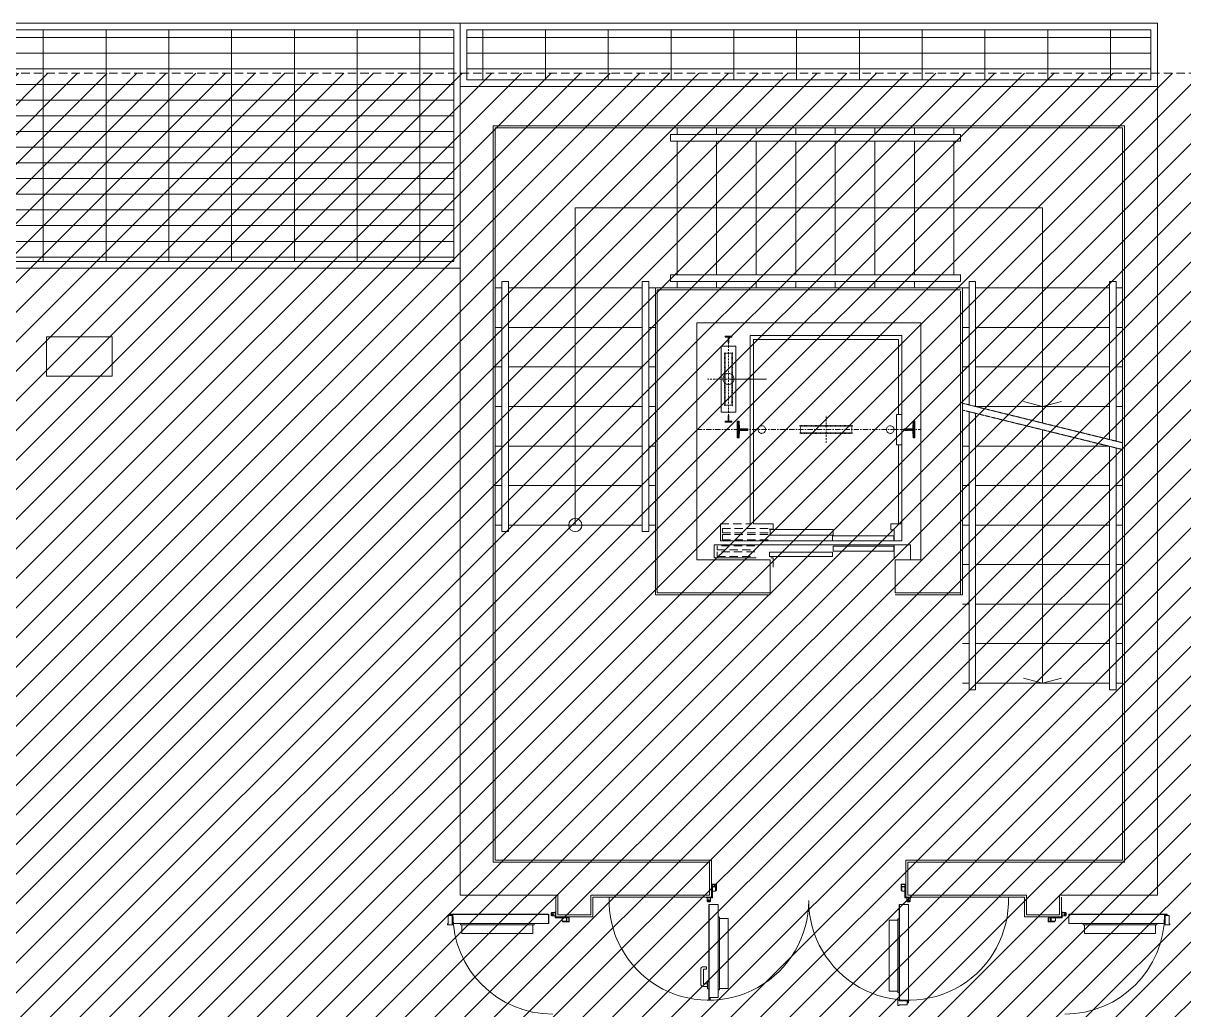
# Model space of a CAD drawing. Header units: millimetres. Extents: x 8265 to 78888, y 1905 to 34251.
# Drawn here: x 42395 to 43275, y 30363 to 31112 of the extents above; entities that cross this region are included whole.
import ezdxf

# ---------------------------------------------------------------- set-up
doc = ezdxf.new("R2010")
doc.units = ezdxf.units.MM
for name, pattern in [('CENTER', [7, 4, -1, 1, -1]), ('DASHDOT', [2.35, 1.25, -0.5, 0.1, -0.5]), ('DASHED3', [0.2, -0.1, 0.1]), ('HIDDEN', [9.525, 6.35, -3.175])]:
    doc.linetypes.add(name, pattern=pattern)
for name, color, linetype, lineweight in [('410_STRUTTURE_001-AM_0', 7, 'Continuous', 0), ('420_MURATURE_001-AM_0', 4, 'Continuous', 0), ('436_INTONACO_001-AM_0', 8, 'Continuous', 0), ('441_SERRAMENTI_001-AM_0', 1, 'Continuous', 0), ('443_GRIGLIE_AERAZIONE_001-AM_0', 6, 'Continuous', 0), ('448_RAMPE_SCALE_ASCENS_001-AM_0', 216, 'Continuous', 0), ('454_PROIEZIONI_001-AM_0', 61, 'HIDDEN', 0), ('490_CAMPITURE_001-AM_0', 9, 'Continuous', 0)]:
    doc.layers.add(name, color=color, linetype=linetype, lineweight=lineweight)
pattern_1 = [(0, (35456.603, 18313.833), (0, 11.90625), []), (90, (35456.603, 18313.833), (-47.625, 3e-15), [])]
pattern_2 = [(135, (53300.2911, 23892.00017), (0.35355339, 0.35355339), []), (45, (53300.2911, 23892.00017), (0.35355339, -0.35355339), [])]

msp = doc.modelspace()

# ---------------------------------------------------------------- hatches: boundary and pattern name
at = {"layer": '443_GRIGLIE_AERAZIONE_001-AM_0'}
h = msp.add_hatch(dxfattribs=at)
h.set_pattern_fill('GRATE', color=253, scale=15, style=0)
h.set_pattern_definition(pattern_1)
h.paths.add_polyline_path([(41493.23, 31107), (41493.23, 30931), (42721.23, 30931), (42721.23, 31107)])
h = msp.add_hatch(dxfattribs=at)
h.set_pattern_fill('GRATE', color=253, scale=15, style=0)
h.set_pattern_definition(pattern_1)
h.paths.add_polyline_path([(42731.23, 31106.99), (42731.23, 31068.99), (43250.23, 31068.99), (43250.23, 31106.99)])
at = {"layer": '448_RAMPE_SCALE_ASCENS_001-AM_0', "linetype": 'Continuous'}
h = msp.add_hatch(dxfattribs=at)
h.set_pattern_fill('ANSI37', color=256, scale=0.15748, angle=180, style=0)
h.set_pattern_definition(pattern_2)
edge = h.paths.add_edge_path()
edge.add_line((42936.41, 30803.49), (42936.41, 30809.84))
edge.add_line((42936.41, 30809.84), (42937.71, 30809.84))
edge.add_line((42937.71, 30809.84), (42938, 30804.12))
edge.add_line((42938.01, 30804.12), (42944.51, 30804.12))
edge.add_line((42944.51, 30804.12), (42944.51, 30803.49))
edge.add_line((42944.51, 30803.49), (42936.41, 30803.49))
h = msp.add_hatch(dxfattribs=at)
h.set_pattern_fill('ANSI37', color=256, scale=0.15748, angle=180, style=0)
h.set_pattern_definition(pattern_2)
edge = h.paths.add_edge_path()
edge.add_line((43062.96, 30803.49), (43062.96, 30804.12))
edge.add_line((43062.96, 30804.12), (43069.46, 30804.12))
edge.add_line((43069.47, 30804.12), (43069.76, 30809.84))
edge.add_line((43069.76, 30809.84), (43071.06, 30809.84))
edge.add_line((43071.06, 30809.84), (43071.06, 30803.49))
edge.add_line((43071.06, 30803.49), (43064.13, 30803.49))
edge.add_line((43064.13, 30803.49), (43062.96, 30803.49))
h = msp.add_hatch(dxfattribs=at)
h.set_pattern_fill('ANSI37', color=256, scale=0.15748, angle=180, style=0)
h.set_pattern_definition(pattern_2)
edge = h.paths.add_edge_path()
edge.add_line((42937.71, 30797.14), (42936.41, 30797.14))
edge.add_line((42936.41, 30797.14), (42936.41, 30803.49))
edge.add_line((42936.41, 30803.49), (42944.51, 30803.49))
edge.add_line((42944.51, 30803.49), (42944.51, 30802.87))
edge.add_line((42944.51, 30802.87), (42938.01, 30802.87))
edge.add_line((42938, 30802.87), (42937.71, 30797.14))
h = msp.add_hatch(dxfattribs=at)
h.set_pattern_fill('ANSI37', color=256, scale=0.15748, angle=180, style=0)
h.set_pattern_definition(pattern_2)
edge = h.paths.add_edge_path()
edge.add_line((43064.13, 30803.49), (43071.06, 30803.49))
edge.add_line((43071.06, 30803.49), (43071.06, 30797.14))
edge.add_line((43071.06, 30797.14), (43069.76, 30797.14))
edge.add_line((43069.76, 30797.14), (43069.47, 30802.87))
edge.add_line((43069.47, 30802.87), (43062.96, 30802.87))
edge.add_line((43062.96, 30802.87), (43062.96, 30803.49))
edge.add_line((43062.96, 30803.49), (43064.13, 30803.49))
at = {"layer": '490_CAMPITURE_001-AM_0'}
h = msp.add_hatch(dxfattribs=at)
h.set_pattern_fill('ANSI31', color=256, scale=5, style=0)
h.set_pattern_definition([(45, (40217.233, 29483.987), (-11.22532, 11.22532), [])])
h.paths.add_polyline_path([(43997.23, 30893.99), (43907.23, 30893.99), (43907.23, 31073.99), (40307.23, 31073.99), (40307.23, 30893.99), (40217.23, 30893.99), (40217.23, 29663.99), (40307.23, 29663.99), (40307.23, 29483.99), (43907.23, 29483.99), (43907.23, 29663.99), (43997.23, 29663.99)])

# ---------------------------------------------------------------- linework, layer by layer
at = {"layer": '410_STRUTTURE_001-AM_0'}
msp.add_lwpolyline([(42462.23, 30873.99), (42412.23, 30873.99), (42412.23, 30843.99), (42462.23, 30843.99)], close=True, dxfattribs=at)
msp.add_lwpolyline([(42462.23, 30873.99), (42412.23, 30873.99), (42412.23, 30843.99), (42462.23, 30843.99)], close=True, dxfattribs=at)
at = {"layer": '420_MURATURE_001-AM_0'}
for p, q in [((42726.23, 31063.99), (43255.23, 31063.99)), ((42726.23, 30449.99), (42726.23, 31063.99)), ((43255.23, 30449.99), (43255.23, 31063.99)), ((42751.23, 31033.99), (43230.23, 31033.99)), ((42751.23, 30474.99), (42751.23, 31033.99)), ((43230.23, 30474.99), (43230.23, 31033.99)), ((42875.73, 30679.49), (42875.73, 30909.49)), ((42875.73, 30909.49), (43105.73, 30909.49)), ((43105.73, 30678.49), (43105.73, 30908.49)), ((42905.73, 30704.49), (42905.73, 30884.49)), ((43075.73, 30884.49), (42905.73, 30884.49)), ((43075.73, 30704.49), (43075.73, 30884.49)), ((42905.73, 30704.49), (42961.23, 30704.49)), ((42961.23, 30679.49), (42961.23, 30704.49)), ((43056.23, 30679.49), (43056.23, 30704.49)), ((43056.23, 30704.49), (43075.73, 30704.49)), ((42875.73, 30679.49), (42961.23, 30679.49)), ((43056.23, 30679.49), (43105.73, 30679.49)), ((42915.33, 30474.99), (42751.23, 30474.99)), ((43065.83, 30474.99), (43230.23, 30474.99)), ((42800.33, 30449.99), (42726.23, 30449.99)), ((42800.33, 30449.99), (42800.33, 30434.99)), ((42825.33, 30449.99), (42825.33, 30434.99)), ((42915.33, 30449.99), (42825.33, 30449.99)), ((43065.83, 30449.99), (43155.83, 30449.99)), ((43155.83, 30449.99), (43155.83, 30434.99)), ((43180.83, 30449.99), (43180.83, 30434.99)), ((43180.83, 30449.99), (43255.23, 30449.99))]:
    msp.add_line(p, q, dxfattribs=at)
at = {"layer": '420_MURATURE_001-AM_0', "extrusion": (0, 0, -1)}
for p, q in [((42915.33, 30449.99), (42915.33, 30474.99)), ((43065.83, 30449.99), (43065.83, 30474.99)), ((42825.33, 30434.99), (42800.33, 30434.99)), ((43155.83, 30434.99), (43180.83, 30434.99))]:
    msp.add_line(p, q, dxfattribs=at)
at = {"layer": '436_INTONACO_001-AM_0'}
for p, q in [((42752.73, 31032.49), (43228.73, 31032.49)), ((42752.73, 31032.49), (42752.73, 30476.49)), ((43228.73, 31032.49), (43228.73, 30476.49)), ((42916.83, 30476.49), (42752.73, 30476.49)), ((43228.73, 30476.49), (43064.33, 30476.49)), ((43064.33, 30476.49), (43228.73, 30476.49)), ((42798.83, 30448.49), (42798.83, 30433.49)), ((42826.83, 30448.49), (42826.83, 30433.49)), ((42916.83, 30448.49), (42826.83, 30448.49)), ((43154.33, 30448.49), (43064.33, 30448.49)), ((43154.33, 30448.49), (43154.33, 30433.49)), ((43182.33, 30448.49), (43182.33, 30433.49))]:
    msp.add_line(p, q, dxfattribs=at)
at = {"layer": '436_INTONACO_001-AM_0', "extrusion": (0, 0, -1)}
for p, q in [((42916.83, 30448.49), (42916.83, 30476.49)), ((43064.33, 30448.49), (43064.33, 30476.49)), ((42826.83, 30433.49), (42798.83, 30433.49)), ((43154.33, 30433.49), (43182.33, 30433.49))]:
    msp.add_line(p, q, dxfattribs=at)
at = {"layer": '436_INTONACO_001-AM_0'}
msp.add_lwpolyline([(43056.23, 30677.99), (43107.23, 30677.99), (43107.23, 30910.99), (42874.23, 30910.99), (42874.23, 30677.99), (42961.23, 30677.99)], dxfattribs=at)
at = {"layer": '441_SERRAMENTI_001-AM_0', "extrusion": (0, 0, -1)}
for p, q in [((42917.33, 30457.41), (42917.33, 30458.29)), ((42917.63, 30457.41), (42917.33, 30457.41)), ((42920.33, 30458.49), (42917.53, 30458.49)), ((42917.63, 30457.41), (42917.63, 30458.09)), ((42920.13, 30458.19), (42917.73, 30458.19)), ((42920.23, 30453.46), (42920.23, 30458.09)), ((42920.53, 30453.46), (42920.53, 30458.29)), ((43060.63, 30453.46), (43060.63, 30458.29)), ((43060.83, 30458.49), (43063.63, 30458.49)), ((43060.93, 30453.46), (43060.93, 30458.09)), ((43061.03, 30458.19), (43063.43, 30458.19)), ((43063.53, 30457.41), (43063.53, 30458.09)), ((43063.53, 30457.41), (43063.83, 30457.41)), ((43063.83, 30457.41), (43063.83, 30458.29)), ((42913.08, 30448.29), (42913.08, 30448.09)), ((42913.28, 30448.49), (42914.58, 30448.49)), ((42913.38, 30448.09), (42913.38, 30448.29)), ((42917.23, 30448.19), (42913.48, 30448.19)), ((42913.48, 30448.19), (42914.58, 30448.19)), ((42914.58, 30448.19), (42914.58, 30448.49)), ((42917.33, 30448.29), (42917.33, 30456.51)), ((42920.03, 30456.71), (42917.53, 30456.71)), ((42917.63, 30448.09), (42917.63, 30456.31)), ((42919.83, 30456.41), (42917.73, 30456.41)), ((42917.93, 30453.09), (42919.63, 30453.09)), ((42919.93, 30453.46), (42919.93, 30456.31)), ((42920.53, 30453.46), (42919.93, 30453.46)), ((42919.93, 30453.39), (42919.93, 30453.46)), ((43060.63, 30453.46), (43061.23, 30453.46)), ((43061.13, 30456.71), (43063.63, 30456.71)), ((43061.23, 30453.46), (43061.23, 30456.31)), ((43061.23, 30453.39), (43061.23, 30453.46)), ((43061.33, 30456.41), (43063.43, 30456.41)), ((43063.23, 30453.09), (43061.53, 30453.09)), ((43063.53, 30448.09), (43063.53, 30456.31)), ((43063.83, 30448.29), (43063.83, 30456.51)), ((43063.93, 30448.19), (43067.68, 30448.19)), ((43066.58, 30448.19), (43066.58, 30448.49)), ((43067.88, 30448.49), (43066.58, 30448.49)), ((43067.68, 30448.19), (43066.58, 30448.19)), ((43067.78, 30448.09), (43067.78, 30448.29)), ((43068.08, 30448.29), (43068.08, 30448.09)), ((42917.43, 30447.89), (42913.28, 30447.89)), ((42913.58, 30445.39), (42913.58, 30447.89)), ((42914.08, 30444.89), (42913.58, 30445.39)), ((42914.03, 30445.99), (42915.63, 30445.99)), ((42915.58, 30444.89), (42914.08, 30444.89)), ((42914.83, 30445.19), (42914.83, 30446.79)), ((42914.83, 30442.79), (42914.83, 30370.44)), ((42914.98, 30442.79), (42914.98, 30370.44)), ((42921.73, 30442.99), (42915.03, 30442.99)), ((42921.73, 30442.84), (42915.03, 30442.84)), ((42916.08, 30445.39), (42915.58, 30444.89)), ((42916.08, 30445.39), (42916.08, 30447.89)), ((42921.78, 30442.79), (42921.78, 30372.49)), ((42921.93, 30442.79), (42921.93, 30372.49)), ((43059.23, 30442.79), (43059.23, 30369.74)), ((43059.38, 30369.94), (43059.38, 30442.79)), ((43059.43, 30442.99), (43066.13, 30442.99)), ((43059.43, 30442.84), (43066.13, 30442.84)), ((43063.73, 30447.89), (43067.88, 30447.89)), ((43065.08, 30445.39), (43065.08, 30447.89)), ((43065.08, 30445.39), (43065.58, 30444.89)), ((43067.13, 30445.99), (43065.53, 30445.99)), ((43065.58, 30444.89), (43067.08, 30444.89)), ((43066.18, 30368.44), (43066.18, 30442.79)), ((43066.33, 30445.19), (43066.33, 30446.79)), ((43066.33, 30368.44), (43066.33, 30442.79)), ((43067.08, 30444.89), (43067.58, 30445.39)), ((43067.58, 30445.39), (43067.58, 30447.89)), ((42717.08, 30428.33), (42717.08, 30434.49)), ((42717.08, 30434.49), (42720.08, 30434.49)), ((42718.58, 30434.49), (42718.58, 30435.29)), ((42718.73, 30434.69), (42718.73, 30435.29)), ((42718.78, 30435.49), (42793.13, 30435.49)), ((42718.78, 30435.34), (42793.13, 30435.34)), ((42718.78, 30434.64), (42720.03, 30434.64)), ((42720.08, 30428.33), (42720.08, 30434.49)), ((42720.23, 30428.59), (42720.23, 30434.44)), ((42793.18, 30428.59), (42793.18, 30435.29)), ((42793.33, 30428.59), (42793.33, 30435.29)), ((42795.23, 30436.24), (42795.73, 30436.74)), ((42795.23, 30434.74), (42795.23, 30436.24)), ((42795.73, 30434.24), (42795.23, 30434.74)), ((42795.53, 30435.49), (42797.13, 30435.49)), ((42795.73, 30436.74), (42798.23, 30436.74)), ((42795.73, 30434.24), (42798.23, 30434.24)), ((42796.33, 30436.29), (42796.33, 30434.69)), ((42798.23, 30432.89), (42798.23, 30437.04)), ((42798.63, 30437.24), (42798.43, 30437.24)), ((42798.43, 30436.94), (42798.63, 30436.94)), ((42798.43, 30432.69), (42806.66, 30432.69)), ((42798.53, 30433.09), (42798.53, 30436.84)), ((42798.53, 30436.84), (42798.53, 30435.74)), ((42798.53, 30435.74), (42798.83, 30435.74)), ((42798.63, 30432.99), (42806.86, 30432.99)), ((42798.83, 30437.04), (42798.83, 30435.74)), ((42803.43, 30432.39), (42803.43, 30430.69)), ((42803.73, 30430.39), (42803.81, 30430.39)), ((42803.81, 30429.79), (42803.81, 30430.39)), ((42803.81, 30430.39), (42806.66, 30430.39)), ((42806.76, 30430.49), (42806.76, 30432.59)), ((42807.06, 30430.29), (42807.06, 30432.79)), ((42807.76, 30432.69), (42807.76, 30432.99)), ((42807.76, 30432.99), (42808.63, 30432.99)), ((42807.76, 30432.69), (42808.43, 30432.69)), ((42808.53, 30430.19), (42808.53, 30432.59)), ((42808.83, 30429.99), (42808.83, 30432.79)), ((42922.73, 30433.27), (42921.93, 30433.27)), ((42922.93, 30433.07), (42922.93, 30378.31)), ((42929.23, 30432.27), (42922.93, 30432.27)), ((42929.43, 30432.07), (42929.43, 30379.31)), ((43051.73, 30430.82), (43051.73, 30377.31)), ((43051.93, 30431.02), (43058.23, 30431.02)), ((43058.23, 30431.82), (43058.23, 30376.31)), ((43058.43, 30432.02), (43059.23, 30432.02)), ((43172.33, 30429.99), (43172.33, 30432.79)), ((43173.41, 30432.99), (43172.53, 30432.99)), ((43172.63, 30430.19), (43172.63, 30432.59)), ((43173.41, 30432.69), (43172.73, 30432.69)), ((43173.41, 30432.69), (43173.41, 30432.99)), ((43174.11, 30430.29), (43174.11, 30432.79)), ((43182.53, 30432.99), (43174.31, 30432.99)), ((43174.41, 30430.49), (43174.41, 30432.59)), ((43182.73, 30432.69), (43174.51, 30432.69)), ((43177.36, 30430.39), (43174.51, 30430.39)), ((43177.36, 30429.79), (43177.36, 30430.39)), ((43177.43, 30430.39), (43177.36, 30430.39)), ((43177.73, 30432.39), (43177.73, 30430.69)), ((43182.33, 30437.04), (43182.33, 30435.74)), ((43182.63, 30435.74), (43182.33, 30435.74)), ((43182.53, 30437.24), (43182.73, 30437.24)), ((43182.73, 30436.94), (43182.53, 30436.94)), ((43182.63, 30433.09), (43182.63, 30436.84)), ((43182.63, 30436.84), (43182.63, 30435.74)), ((43182.93, 30432.89), (43182.93, 30437.04)), ((43185.43, 30436.74), (43182.93, 30436.74)), ((43185.43, 30434.24), (43182.93, 30434.24)), ((43185.63, 30435.49), (43184.03, 30435.49)), ((43184.83, 30436.29), (43184.83, 30434.69)), ((43185.93, 30436.24), (43185.43, 30436.74)), ((43185.43, 30434.24), (43185.93, 30434.74)), ((43185.93, 30434.74), (43185.93, 30436.24)), ((43187.83, 30428.59), (43187.83, 30435.29)), ((43187.98, 30428.59), (43187.98, 30435.29)), ((43262.38, 30435.49), (43188.03, 30435.49)), ((43262.38, 30435.34), (43188.03, 30435.34)), ((43260.93, 30428.59), (43260.93, 30434.44)), ((43261.08, 30428.33), (43261.08, 30434.49)), ((43264.08, 30434.49), (43261.08, 30434.49)), ((43262.38, 30434.64), (43261.13, 30434.64)), ((43262.43, 30434.69), (43262.43, 30435.29)), ((43262.58, 30434.49), (43262.58, 30435.29)), ((43264.08, 30428.33), (43264.08, 30434.49)), ((42716.58, 30427.39), (42716.58, 30428.33)), ((42716.58, 30428.33), (42717.08, 30428.33)), ((42716.58, 30427.39), (42720.58, 30427.39)), ((42793.13, 30428.39), (42720.08, 30428.39)), ((42720.08, 30428.33), (42720.58, 30428.33)), ((42720.28, 30428.54), (42793.13, 30428.54)), ((42720.58, 30427.39), (42720.58, 30428.33)), ((42726.46, 30427.59), (42726.46, 30428.39)), ((42782.17, 30427.39), (42726.66, 30427.39)), ((42727.46, 30421.09), (42727.46, 30427.39)), ((42781.37, 30421.09), (42781.37, 30427.39)), ((42782.37, 30427.59), (42782.37, 30428.39)), ((42803.81, 30430.09), (42808.43, 30430.09)), ((42803.81, 30429.79), (42808.63, 30429.79)), ((43177.36, 30429.79), (43172.53, 30429.79)), ((43177.36, 30430.09), (43172.73, 30430.09)), ((43260.88, 30428.54), (43188.03, 30428.54)), ((43188.03, 30428.39), (43261.08, 30428.39)), ((43198.8, 30427.59), (43198.8, 30428.39)), ((43199, 30427.39), (43254.51, 30427.39)), ((43199.8, 30421.09), (43199.8, 30427.39)), ((43253.71, 30421.09), (43253.71, 30427.39)), ((43254.71, 30427.59), (43254.71, 30428.39)), ((43260.58, 30427.39), (43260.58, 30428.33)), ((43261.08, 30428.33), (43260.58, 30428.33)), ((43264.58, 30427.39), (43260.58, 30427.39)), ((43264.58, 30428.33), (43264.08, 30428.33)), ((43264.58, 30427.39), (43264.58, 30428.33)), ((42781.17, 30420.89), (42727.66, 30420.89)), ((43200, 30420.89), (43253.51, 30420.89)), ((42910.69, 30395.72), (42913.05, 30395.72)), ((42913.05, 30395.72), (42913.05, 30393.72)), ((42908.69, 30382.72), (42908.69, 30393.72)), ((42910.69, 30393.72), (42910.69, 30382.72)), ((42913.05, 30393.72), (42910.69, 30393.72)), ((42913.86, 30382.72), (42910.69, 30382.72)), ((42913.86, 30380.72), (42910.69, 30380.72)), ((42913.86, 30378.89), (42913.86, 30384.41)), ((42913.86, 30384.41), (42914.83, 30384.41)), ((42914.83, 30378.89), (42913.86, 30378.89)), ((42922.73, 30378.11), (42921.93, 30378.11)), ((42929.23, 30379.11), (42922.93, 30379.11)), ((42915.58, 30370.39), (42915.03, 30370.39)), ((42915.58, 30370.24), (42915.03, 30370.24)), ((42915.63, 30372.24), (42915.63, 30370.44)), ((42915.78, 30372.24), (42915.78, 30370.44)), ((42921.73, 30372.44), (42915.83, 30372.44)), ((42921.73, 30372.29), (42915.83, 30372.29)), ((43051.93, 30377.11), (43058.23, 30377.11)), ((43058.23, 30366.24), (43058.23, 30370.24)), ((43058.23, 30370.24), (43059.18, 30370.24)), ((43058.43, 30376.11), (43059.23, 30376.11)), ((43059.18, 30369.74), (43059.18, 30370.24)), ((43059.18, 30369.74), (43065.33, 30369.74)), ((43059.43, 30369.89), (43065.28, 30369.89)), ((43065.33, 30366.74), (43065.33, 30369.74)), ((43065.48, 30368.44), (43065.48, 30369.69)), ((43058.23, 30366.24), (43059.18, 30366.24)), ((43059.18, 30366.74), (43065.33, 30366.74)), ((43059.18, 30366.24), (43059.18, 30366.74)), ((43065.33, 30368.24), (43066.13, 30368.24)), ((43065.53, 30368.39), (43066.13, 30368.39))]:
    msp.add_line(p, q, dxfattribs=at)
for centre in [(-42914.83, 30445.99, -3.1), (-43066.33, 30445.99, -3.1), (-42796.33, 30435.49, -3.1), (-43184.83, 30435.49, -3.1)]:
    msp.add_circle(centre, 0.6, dxfattribs=at)
for centre, radius, start, end in [((-42917.08, 30458.52, -3.1), 0.37, 227.46993, 312.53007), ((-42917.08, 30457.19, -3.1), 0.37, 47.46993, 132.53007), ((-42917.53, 30458.29, -3.1), 0.2, 0, 90), ((-42917.73, 30458.09, -3.1), 0.1, 0, 90), ((-42920.13, 30458.09, -3.1), 0.1, 90, 180), ((-42920.33, 30458.29, -3.1), 0.2, 90, 180), ((-43060.83, 30458.29, -3.1), 0.2, 0, 90), ((-43061.03, 30458.09, -3.1), 0.1, 0, 90), ((-43063.43, 30458.09, -3.1), 0.1, 90, 180), ((-43063.63, 30458.29, -3.1), 0.2, 90, 180), ((-43064.08, 30458.52, -3.1), 0.37, 227.46993, 312.53007), ((-43064.08, 30457.19, -3.1), 0.37, 47.46993, 132.53007), ((-42913.28, 30448.29, -3.1), 0.2, 0, 90), ((-42913.28, 30448.09, -3.1), 0.2, 270, 0), ((-42913.48, 30448.29, -3.1), 0.1, 270, 0), ((-42913.48, 30448.09, -3.1), 0.1, 0, 90), ((-42917.23, 30448.29, -3.1), 0.1, 180, 270), ((-42917.53, 30456.51, -3.1), 0.2, 0, 90), ((-42917.43, 30448.09, -3.1), 0.2, 180, 270), ((-42917.73, 30456.31, -3.1), 0.1, 0, 90), ((-42917.93, 30453.39, -3.1), 0.3, 270, 0), ((-42919.63, 30453.39, -3.1), 0.3, 180, 270), ((-42919.83, 30456.31, -3.1), 0.1, 90, 180), ((-42920.03, 30456.51, -3.1), 0.2, 90, 180), ((-43061.13, 30456.51, -3.1), 0.2, 0, 90), ((-43061.33, 30456.31, -3.1), 0.1, 0, 90), ((-43061.53, 30453.39, -3.1), 0.3, 270, 0), ((-43063.23, 30453.39, -3.1), 0.3, 180, 270), ((-43063.43, 30456.31, -3.1), 0.1, 90, 180), ((-43063.73, 30448.09, -3.1), 0.2, 270, 0), ((-43063.63, 30456.51, -3.1), 0.2, 90, 180), ((-43063.93, 30448.29, -3.1), 0.1, 270, 0), ((-43067.68, 30448.29, -3.1), 0.1, 180, 270), ((-43067.68, 30448.09, -3.1), 0.1, 90, 180), ((-43067.88, 30448.29, -3.1), 0.2, 90, 180), ((-43067.88, 30448.09, -3.1), 0.2, 180, 270), ((-42915.03, 30442.79, -3.1), 0.2, 0, 90), ((-42915.03, 30442.79, -3.1), 0.05, 0, 90), ((-42921.73, 30442.79, -3.1), 0.2, 90, 180), ((-42921.73, 30442.79, -3.1), 0.05, 90, 180), ((-43059.43, 30442.79, -3.1), 0.2, 0, 90), ((-43059.43, 30442.79, -3.1), 0.05, 0, 90), ((-43066.13, 30442.79, -3.1), 0.2, 90, 180), ((-43066.13, 30442.79, -3.1), 0.05, 90, 180), ((-42718.78, 30435.29, -3.1), 0.2, 0, 90), ((-42718.78, 30435.29, -3.1), 0.05, 0, 90), ((-42718.78, 30434.69, -3.1), 0.05, 270, 360), ((-42720.03, 30434.44, -3.1), 0.2, 90, 180), ((-42793.13, 30435.29, -3.1), 0.2, 90, 180), ((-42793.13, 30435.29, -3.1), 0.05, 90, 180), ((-42798.43, 30437.04, -3.1), 0.2, 0, 90), ((-42798.43, 30432.89, -3.1), 0.2, 270, 0), ((-42798.43, 30436.84, -3.1), 0.1, 90, 180), ((-42798.63, 30436.84, -3.1), 0.1, 0, 90), ((-42798.63, 30433.09, -3.1), 0.1, 270, 0), ((-42798.63, 30437.04, -3.1), 0.2, 90, 180), ((-42803.73, 30432.39, -3.1), 0.3, 0, 90), ((-42803.73, 30430.69, -3.1), 0.3, 270, 0), ((-42806.66, 30432.59, -3.1), 0.1, 90, 180), ((-42806.66, 30430.49, -3.1), 0.1, 180, 270), ((-42806.86, 30432.79, -3.1), 0.2, 90, 180), ((-42807.53, 30433.24, -3.1), 0.37, 137.46993, 222.53007), ((-42808.43, 30432.59, -3.1), 0.1, 90, 180), ((-42808.87, 30433.24, -3.1), 0.37, 317.46993, 42.53007), ((-42808.63, 30432.79, -3.1), 0.2, 90, 180), ((-42922.73, 30433.07, -3.1), 0.2, 90, 180), ((-42929.23, 30432.07, -3.1), 0.2, 90, 180), ((-43051.93, 30430.82, -3.1), 0.2, 0, 90), ((-43058.43, 30431.82, -3.1), 0.2, 0, 90), ((-43172.53, 30432.79, -3.1), 0.2, 0, 90), ((-43172.3, 30433.24, -3.1), 0.37, 137.46993, 222.53007), ((-43172.73, 30432.59, -3.1), 0.1, 0, 90), ((-43173.63, 30433.24, -3.1), 0.37, 317.46993, 42.53007), ((-43174.31, 30432.79, -3.1), 0.2, 0, 90), ((-43174.51, 30432.59, -3.1), 0.1, 0, 90), ((-43174.51, 30430.49, -3.1), 0.1, 270, 0), ((-43177.43, 30432.39, -3.1), 0.3, 90, 180), ((-43177.43, 30430.69, -3.1), 0.3, 180, 270), ((-43182.53, 30437.04, -3.1), 0.2, 0, 90), ((-43182.53, 30436.84, -3.1), 0.1, 90, 180), ((-43182.53, 30433.09, -3.1), 0.1, 180, 270), ((-43182.73, 30436.84, -3.1), 0.1, 0, 90), ((-43182.73, 30437.04, -3.1), 0.2, 90, 180), ((-43182.73, 30432.89, -3.1), 0.2, 180, 270), ((-43188.03, 30435.29, -3.1), 0.2, 0, 90), ((-43188.03, 30435.29, -3.1), 0.05, 0, 90), ((-43261.13, 30434.44, -3.1), 0.2, 0, 90), ((-43262.38, 30435.29, -3.1), 0.2, 90, 180), ((-43262.38, 30435.29, -3.1), 0.05, 90, 180), ((-43262.38, 30434.69, -3.1), 0.05, 180, 270), ((-42720.28, 30428.59, -3.1), 0.05, 270, 0), ((-42726.66, 30427.59, -3.1), 0.2, 270, 0), ((-42782.17, 30427.59, -3.1), 0.2, 180, 270), ((-42793.13, 30428.59, -3.1), 0.2, 180, 270), ((-42793.13, 30428.59, -3.1), 0.05, 180, 270), ((-42806.86, 30430.29, -3.1), 0.2, 180, 270), ((-42808.43, 30430.19, -3.1), 0.1, 180, 270), ((-42808.63, 30429.99, -3.1), 0.2, 180, 270), ((-43172.53, 30429.99, -3.1), 0.2, 270, 0), ((-43172.73, 30430.19, -3.1), 0.1, 270, 0), ((-43174.31, 30430.29, -3.1), 0.2, 270, 0), ((-43188.03, 30428.59, -3.1), 0.2, 270, 0), ((-43188.03, 30428.59, -3.1), 0.05, 270, 0), ((-43199, 30427.59, -3.1), 0.2, 270, 0), ((-43254.51, 30427.59, -3.1), 0.2, 180, 270), ((-43260.88, 30428.59, -3.1), 0.05, 180, 270), ((-42727.66, 30421.09, -3.1), 0.2, 270, 0), ((-42781.17, 30421.09, -3.1), 0.2, 180, 270), ((-43200, 30421.09, -3.1), 0.2, 270, 0), ((-43253.51, 30421.09, -3.1), 0.2, 180, 270), ((-42910.69, 30393.72, -3.1), 2, 0, 90), ((-42910.69, 30382.72, -3.1), 2, 270, 0), ((-42922.73, 30378.31, -3.1), 0.2, 180, 270), ((-42929.23, 30379.31, -3.1), 0.2, 180, 270), ((-42915.03, 30370.44, -3.1), 0.2, 270, 0), ((-42915.03, 30370.44, -3.1), 0.05, 270, 360), ((-42915.58, 30370.44, -3.1), 0.2, 180, 270), ((-42915.58, 30370.44, -3.1), 0.05, 180, 270), ((-42915.83, 30372.24, -3.1), 0.2, 0, 90), ((-42915.83, 30372.24, -3.1), 0.05, 0, 90), ((-42921.73, 30372.49, -3.1), 0.2, 180, 270), ((-42921.73, 30372.49, -3.1), 0.05, 180, 270), ((-43051.93, 30377.31, -3.1), 0.2, 270, 0), ((-43058.43, 30376.31, -3.1), 0.2, 270, 0), ((-43059.43, 30369.94, -3.1), 0.05, 270, 0), ((-43065.28, 30369.69, -3.1), 0.2, 90, 180), ((-43065.53, 30368.44, -3.1), 0.05, 270, 360), ((-43066.13, 30368.44, -3.1), 0.2, 180, 270), ((-43066.13, 30368.44, -3.1), 0.05, 180, 270)]:
    msp.add_arc(centre, radius, start, end, dxfattribs=at)
at = {"layer": '441_SERRAMENTI_001-AM_0'}
for centre, start, end in [((42914.83, 30445.99, 3.1), 178.10871, 0), ((43066.33, 30445.99, 3.1), 180, 1.89129), ((42796.33, 30435.49, 3.1), 180, 270), ((43184.83, 30435.49, 3.1), 270, 0)]:
    msp.add_arc(centre, 75.75, start, end, dxfattribs=at)
at = {"layer": '443_GRIGLIE_AERAZIONE_001-AM_0'}
for points in [[(41488.23, 31112), (41488.23, 30926), (42726.23, 30926), (42726.23, 31112)], [(41493.23, 31107), (41493.23, 30931), (42721.23, 30931), (42721.23, 31107)], [(42731.23, 31068.99), (42731.23, 31106.99), (43250.23, 31106.99), (43250.23, 31068.99)]]:
    msp.add_lwpolyline(points, close=True, dxfattribs=at)
msp.add_lwpolyline([(42726.23, 31063.99), (42726.23, 31111.99), (43255.23, 31111.99), (43255.23, 31063.99), (42726.23, 31063.99)], dxfattribs=at)
at = {"layer": '448_RAMPE_SCALE_ASCENS_001-AM_0'}
for p, q in [((42890.73, 31032.49), (42890.73, 31027.49)), ((42920.73, 31032.49), (42920.73, 31027.49)), ((42950.73, 31032.49), (42950.73, 31027.49)), ((42980.73, 31032.49), (42980.73, 31027.49)), ((43010.73, 31032.49), (43010.73, 31027.49)), ((43040.73, 31032.49), (43040.73, 31027.49)), ((43070.73, 31032.49), (43070.73, 31027.49)), ((43100.73, 31032.49), (43100.73, 31027.49)), ((42885.73, 31027.49), (43105.73, 31027.49)), ((42885.73, 31027.49), (42885.73, 31022.49)), ((42885.73, 31022.49), (43105.73, 31022.49)), ((42890.73, 31022.49), (42890.73, 30920.99)), ((42890.73, 31022.49), (42890.73, 31017.49)), ((42920.73, 31022.49), (42920.73, 30920.99)), ((42950.73, 31022.49), (42950.73, 30920.99)), ((42980.73, 31022.49), (42980.73, 30920.99)), ((43010.73, 31022.49), (43010.73, 30920.99)), ((43040.73, 31022.49), (43040.73, 30920.99)), ((43070.73, 31022.49), (43070.73, 30920.99)), ((43100.73, 31022.49), (43100.73, 30920.99)), ((43105.73, 31027.49), (43105.73, 31022.49)), ((43167.98, 30971.74), (42813.48, 30971.74)), ((42813.48, 30971.74), (42813.48, 30730.99)), ((43167.98, 30971.74), (43167.98, 30808.46)), ((42757.73, 30915.99), (42757.73, 30725.99)), ((42757.73, 30915.99), (42762.73, 30915.99)), ((42762.73, 30915.99), (42762.73, 30725.99)), ((42864.23, 30915.99), (42864.23, 30725.99)), ((42864.23, 30915.99), (42869.23, 30915.99)), ((42869.23, 30915.99), (42869.23, 30725.99)), ((42885.73, 30920.99), (43105.73, 30920.99)), ((42885.73, 30920.99), (42885.73, 30915.99)), ((42885.73, 30915.99), (43105.73, 30915.99)), ((42890.73, 30915.99), (42890.73, 30910.99)), ((42920.73, 30915.99), (42920.73, 30910.99)), ((42950.73, 30915.99), (42950.73, 30910.99)), ((42980.73, 30915.99), (42980.73, 30910.99)), ((43010.73, 30915.99), (43010.73, 30910.99)), ((43040.73, 30915.99), (43040.73, 30910.99)), ((43070.73, 30915.99), (43070.73, 30910.99)), ((43105.73, 30920.99), (43105.73, 30915.99)), ((43112.23, 30915.99), (43112.23, 30822.22)), ((43117.23, 30915.99), (43112.23, 30915.99)), ((43117.23, 30915.99), (43117.23, 30820.99)), ((43218.73, 30915.99), (43218.73, 30795.93)), ((43223.73, 30915.99), (43218.73, 30915.99)), ((43223.73, 30915.99), (43223.73, 30794.69)), ((42752.73, 30910.99), (42757.73, 30910.99)), ((42762.73, 30910.99), (42864.23, 30910.99)), ((42869.23, 30910.99), (42874.23, 30910.99)), ((43112.23, 30910.99), (43107.23, 30910.99)), ((43218.73, 30910.99), (43117.23, 30910.99)), ((43223.73, 30910.99), (43228.73, 30910.99)), ((42752.73, 30880.99), (42757.73, 30880.99)), ((42762.73, 30880.99), (42864.23, 30880.99)), ((42869.23, 30880.99), (42874.23, 30880.99)), ((43112.23, 30880.99), (43107.23, 30880.99)), ((43218.73, 30880.99), (43117.23, 30880.99)), ((43223.73, 30880.99), (43228.73, 30880.99)), ((42752.73, 30850.99), (42757.73, 30850.99)), ((42762.73, 30850.99), (42864.23, 30850.99)), ((42869.23, 30850.99), (42874.23, 30850.99)), ((43112.23, 30850.99), (43107.23, 30850.99)), ((43218.73, 30850.99), (43117.23, 30850.99)), ((43223.73, 30850.99), (43228.73, 30850.99)), ((42752.73, 30820.99), (42757.73, 30820.99)), ((42762.73, 30820.99), (42864.23, 30820.99)), ((42869.23, 30820.99), (42874.23, 30820.99)), ((43218.73, 30820.99), (43117.23, 30820.99)), ((43167.98, 30820.99), (43153.49, 30824.87)), ((43167.98, 30820.99), (43182.47, 30824.87)), ((43223.73, 30820.99), (43228.73, 30820.99)), ((42936.41, 30797.14), (42936.41, 30809.84)), ((42936.41, 30809.84), (42937.71, 30809.84)), ((42937.71, 30809.84), (42938, 30804.12)), ((43057.28, 30791.99), (43057.28, 30814.99)), ((43057.28, 30814.99), (43061.26, 30814.99)), ((43069.76, 30809.84), (43069.47, 30804.12)), ((43071.06, 30809.84), (43069.76, 30809.84)), ((43071.06, 30797.14), (43071.06, 30809.84)), ((43112.23, 30817.07), (43112.23, 30605.99)), ((43117.23, 30815.84), (43117.23, 30605.99)), ((42938, 30802.87), (42937.71, 30797.14)), ((42938.01, 30804.12), (42944.51, 30804.12)), ((42944.51, 30802.87), (42938.01, 30802.87)), ((42944.51, 30804.12), (42944.51, 30802.87)), ((43069.46, 30804.12), (43062.96, 30804.12)), ((43062.96, 30804.12), (43062.96, 30802.87)), ((43069.47, 30802.87), (43069.76, 30797.14)), ((43167.98, 30803.31), (43167.98, 30610.99)), ((42937.71, 30797.14), (42936.41, 30797.14)), ((43057.28, 30791.99), (43061.26, 30791.99)), ((43058.73, 30731.99), (43058.73, 30791.99)), ((43069.76, 30797.14), (43071.06, 30797.14)), ((42752.73, 30790.99), (42757.73, 30790.99)), ((42762.73, 30790.99), (42864.23, 30790.99)), ((42869.23, 30790.99), (42874.23, 30790.99)), ((43112.23, 30790.99), (43107.23, 30790.99)), ((43217.88, 30790.99), (43117.23, 30790.99)), ((43218.73, 30790.78), (43218.73, 30605.99)), ((43223.73, 30789.54), (43223.73, 30605.99)), ((42752.73, 30760.99), (42757.73, 30760.99)), ((42762.73, 30760.99), (42864.23, 30760.99)), ((42869.23, 30760.99), (42874.23, 30760.99)), ((43112.23, 30760.99), (43107.23, 30760.99)), ((43218.73, 30760.99), (43117.23, 30760.99)), ((43223.73, 30760.99), (43228.73, 30760.99)), ((42752.73, 30730.99), (42757.73, 30730.99)), ((42762.73, 30730.99), (42864.23, 30730.99)), ((42869.23, 30730.99), (42874.23, 30730.99)), ((42923.73, 30718.99), (42923.73, 30731.99)), ((42948.73, 30731.99), (42963.73, 30731.99)), ((42963.73, 30731.99), (42963.73, 30727.99)), ((43052.93, 30731.99), (43061.23, 30731.99)), ((43052.93, 30727.39), (43052.93, 30731.99)), ((43061.23, 30731.99), (43061.23, 30718.99)), ((43112.23, 30730.99), (43107.23, 30730.99)), ((43218.73, 30730.99), (43117.23, 30730.99)), ((43223.73, 30730.99), (43228.73, 30730.99)), ((42757.73, 30725.99), (42762.73, 30725.99)), ((42864.23, 30725.99), (42869.23, 30725.99)), ((42963.73, 30727.99), (42960.53, 30727.99)), ((43055.43, 30727.39), (43052.93, 30727.39)), ((43055.43, 30718.99), (43055.43, 30727.39)), ((43067.73, 30715.99), (42918.73, 30715.99)), ((42918.73, 30715.99), (42918.73, 30705.99)), ((43061.23, 30718.99), (42923.73, 30718.99)), ((43055.43, 30715.99), (43055.43, 30705.99)), ((43067.73, 30704.49), (43067.73, 30715.99)), ((43112.23, 30700.99), (43107.23, 30700.99)), ((43218.73, 30700.99), (43117.23, 30700.99)), ((43223.73, 30700.99), (43228.73, 30700.99)), ((43112.23, 30670.99), (43107.23, 30670.99)), ((43218.73, 30670.99), (43117.23, 30670.99)), ((43223.73, 30670.99), (43228.73, 30670.99)), ((43112.23, 30640.99), (43107.23, 30640.99)), ((43218.73, 30640.99), (43117.23, 30640.99)), ((43223.73, 30640.99), (43228.73, 30640.99)), ((43112.23, 30610.99), (43107.23, 30610.99)), ((43218.73, 30610.99), (43117.23, 30610.99)), ((43167.98, 30610.99), (43153.49, 30614.87)), ((43167.98, 30610.99), (43182.47, 30614.87)), ((43223.73, 30610.99), (43228.73, 30610.99)), ((43117.23, 30605.99), (43112.23, 30605.99)), ((43223.73, 30605.99), (43218.73, 30605.99))]:
    msp.add_line(p, q, dxfattribs=at)
at = {"layer": '448_RAMPE_SCALE_ASCENS_001-AM_0', "linetype": 'Continuous'}
for p, q in [((42927.19, 30874.36), (42932.19, 30874.36)), ((42927.19, 30873.76), (42927.19, 30874.36)), ((42929.39, 30873.76), (42927.19, 30873.76)), ((42929.39, 30869.41), (42929.39, 30873.76)), ((42929.99, 30869.41), (42929.99, 30873.76)), ((42929.99, 30873.76), (42932.19, 30873.76)), ((42932.19, 30873.76), (42932.19, 30874.36)), ((42946.23, 30731.99), (42946.23, 30874.99)), ((42946.23, 30874.99), (43061.23, 30874.99)), ((42948.73, 30731.99), (42948.73, 30871.99)), ((43058.73, 30871.99), (42948.73, 30871.99)), ((43058.73, 30814.99), (43058.73, 30871.99)), ((43061.23, 30731.99), (43061.23, 30874.99)), ((42924.19, 30866.91), (42935.19, 30866.91)), ((42924.19, 30866.91), (42924.19, 30816.65)), ((42935.19, 30866.91), (42935.19, 30816.65)), ((42958.61, 30841.78), (42929.69, 30841.78)), ((42924.19, 30816.65), (42935.19, 30816.65)), ((42927.19, 30809.8), (42927.19, 30809.2)), ((42929.39, 30809.8), (42927.19, 30809.8)), ((42927.19, 30809.2), (42932.19, 30809.2)), ((42929.39, 30814.15), (42929.39, 30809.8)), ((42929.99, 30814.15), (42929.99, 30809.8)), ((42929.99, 30809.8), (42932.19, 30809.8)), ((42932.19, 30809.8), (42932.19, 30809.2)), ((42961.43, 30727.64), (42961.43, 30723.24)), ((43009.23, 30727.64), (42961.43, 30727.64)), ((42961.43, 30723.24), (43009.23, 30723.24)), ((42963.43, 30727.64), (42983.43, 30727.64)), ((43055.23, 30722.89), (43008.63, 30722.89)), ((43008.63, 30722.89), (43008.63, 30718.99)), ((43009.23, 30723.44), (43009.23, 30727.64)), ((43055.23, 30718.99), (43055.23, 30722.89)), ((42923.73, 30718.99), (42945.23, 30718.99)), ((43008.63, 30718.99), (43055.23, 30718.99)), ((43009.13, 30714.94), (43055.23, 30714.94)), ((43009.13, 30711.14), (43009.13, 30714.94)), ((43055.23, 30714.94), (43055.23, 30711.14)), ((42949.73, 30705.99), (42918.73, 30705.99)), ((42949.73, 30705.99), (42950.73, 30705.99)), ((42960.73, 30710.39), (43008.73, 30710.39)), ((42960.73, 30707.19), (42960.73, 30710.39)), ((43008.73, 30707.19), (42960.73, 30707.19)), ((42963.73, 30705.99), (42961.73, 30705.99)), ((42963.73, 30698.99), (42963.73, 30705.99)), ((43008.73, 30710.39), (43008.73, 30707.19)), ((43055.23, 30711.14), (43009.13, 30711.14))]:
    msp.add_line(p, q, dxfattribs=at)
at = {"layer": '448_RAMPE_SCALE_ASCENS_001-AM_0', "linetype": 'DASHDOT'}
for p, q in [((42929.69, 30809.2), (42929.69, 30874.36)), ((42929.39, 30869.41), (42929.99, 30869.41)), ((42935.87, 30841.78), (42913.69, 30841.78)), ((42929.39, 30814.15), (42929.99, 30814.15)), ((43003.76, 30793.33), (43003.76, 30814.35))]:
    msp.add_line(p, q, dxfattribs=at)
at = {"layer": '448_RAMPE_SCALE_ASCENS_001-AM_0', "linetype": 'DASHED3'}
for p, q in [((42927.19, 30861.88), (42926.69, 30861.88)), ((42926.69, 30821.47), (42926.69, 30861.88)), ((42927.19, 30821.47), (42927.19, 30861.88)), ((42932.69, 30861.88), (42932.19, 30861.88)), ((42932.19, 30821.47), (42932.19, 30861.88)), ((42932.69, 30821.47), (42932.69, 30861.88)), ((42932.19, 30861.38), (42927.19, 30861.38)), ((42927.19, 30821.47), (42926.69, 30821.47)), ((42932.19, 30821.97), (42927.19, 30821.97)), ((42932.69, 30821.47), (42932.19, 30821.47)), ((42983.76, 30805.99), (42983.76, 30806.49)), ((42983.76, 30806.49), (43023.76, 30806.49)), ((42983.76, 30805.99), (43023.76, 30805.99)), ((42983.76, 30800.49), (42983.76, 30800.99)), ((42983.76, 30800.99), (43023.76, 30800.99)), ((42983.76, 30800.49), (43023.76, 30800.49)), ((42984.26, 30800.99), (42984.26, 30805.99)), ((43023.26, 30800.99), (43023.26, 30805.99)), ((43023.76, 30805.99), (43023.76, 30806.49)), ((43023.76, 30800.49), (43023.76, 30800.99))]:
    msp.add_line(p, q, dxfattribs=at)
at = {"layer": '448_RAMPE_SCALE_ASCENS_001-AM_0', "linetype": 'DASHDOT', "ltscale": 0.2}
for p, q in [((43228.73, 30793.46), (43107.23, 30823.46)), ((43228.73, 30788.31), (43107.23, 30818.31))]:
    msp.add_line(p, q, dxfattribs=at)
at = {"layer": '448_RAMPE_SCALE_ASCENS_001-AM_0', "linetype": 'CENTER'}
msp.add_line((42905.73, 30803.49), (43075.73, 30803.49), dxfattribs=at)
at = {"layer": '448_RAMPE_SCALE_ASCENS_001-AM_0', "linetype": 'HIDDEN'}
for p, q in [((42923.73, 30731.99), (42946.23, 30731.99)), ((42959.73, 30728.39), (42925.23, 30728.39)), ((42925.23, 30725.19), (42925.23, 30728.39)), ((42959.73, 30725.19), (42925.23, 30725.19)), ((42959.73, 30723.94), (42925.23, 30723.94)), ((42925.23, 30719.84), (42925.23, 30723.94)), ((42949.73, 30715.14), (42921.03, 30715.14)), ((42921.03, 30715.14), (42921.03, 30712.14)), ((42921.03, 30712.14), (42949.73, 30712.14)), ((42959.73, 30719.84), (42925.23, 30719.84)), ((42949.73, 30710.59), (42921.03, 30710.59)), ((42921.03, 30710.59), (42921.03, 30707.09)), ((42921.03, 30707.09), (42949.73, 30707.09))]:
    msp.add_line(p, q, dxfattribs=at)
at = {"layer": '448_RAMPE_SCALE_ASCENS_001-AM_0', "linetype": 'DASHED3'}
for centre, radius in [((42929.69, 30841.92, 3.1), 4.19), ((42954.99, 30803.49, 3.1), 2.88), ((43052.45, 30803.49, 3.1), 2.88)]:
    msp.add_circle(centre, radius, dxfattribs=at)
at = {"layer": '448_RAMPE_SCALE_ASCENS_001-AM_0'}
msp.add_circle((42813.48, 30730.99, 3.1), 5, dxfattribs=at)
at = {"layer": '454_PROIEZIONI_001-AM_0'}
msp.add_lwpolyline([(40307.23, 31073.99), (43907.23, 31073.99), (43907.23, 31073.99), (43907.23, 31073.99), (43907.23, 31073.99), (43907.23, 31073.99), (43907.23, 30893.99), (43997.23, 30893.99), (43997.23, 29663.99), (43907.23, 29663.99), (43907.23, 29483.99), (40307.23, 29483.99), (40307.23, 29663.99), (40217.23, 29663.99), (40217.23, 30893.99), (40307.23, 30893.99), (40307.23, 31073.99), (40307.23, 31073.99), (40307.23, 31073.99), (40307.23, 31073.99)], close=True, dxfattribs=at)

doc.saveas('drawing.dxf')
